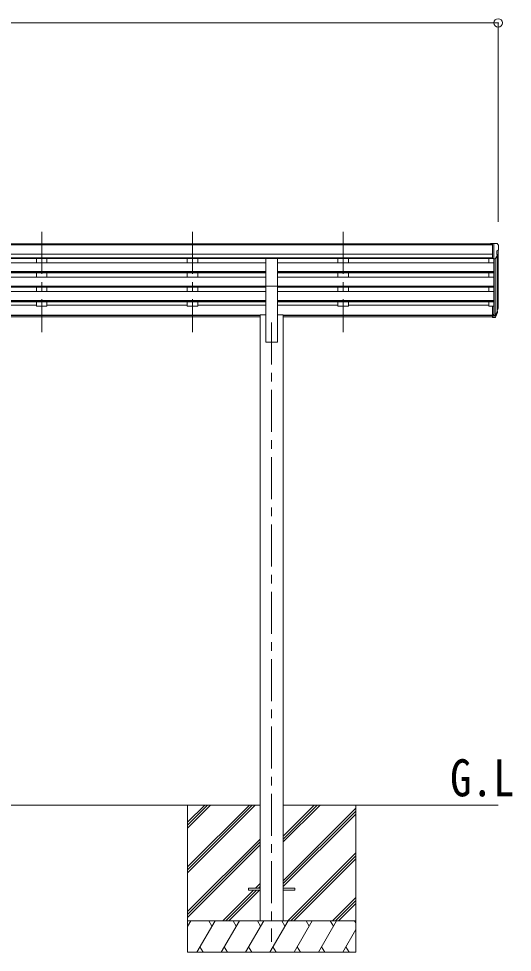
# Model space of a CAD drawing. Units: millimetres at full size, sheet at 1:40; details may follow other scales. Extents: x -11243 to 11243, y -7760 to 7760.
# Drawn here: x 3411 to 5756, y -5160 to -723 of the extents above; entities that cross this region are included whole.
import ezdxf
from ezdxf.enums import TextEntityAlignment as Align

# ---------------------------------------------------------------- set-up
doc = ezdxf.new("R2010")
doc.units = ezdxf.units.MM
doc.header["$LTSCALE"] = 40
doc.header["$PDMODE"] = 32
doc.header["$PDSIZE"] = 40
doc.linetypes.add('CHAIN1', pattern=[8, 5, -1, 1, -1])
for name, color, linetype, lineweight in [('0-0_0', 7, 'Continuous', 9), ('0-1_本体', 5, 'CHAIN1', 9), ('0-3_ELV2', 4, 'Continuous', 9), ('0-6_OTH_LINE', 6, 'Continuous', 9)]:
    doc.layers.add(name, color=color, linetype=linetype, lineweight=lineweight)
doc.layers.add('0-7_SHAPE', color=7, linetype='Continuous')
doc.styles.add('ＭＳ ゴシック', font='')
doc.styles.get('ＭＳ ゴシック').set_extended_font_data('MS Gothic')

msp = doc.modelspace()

# ---------------------------------------------------------------- linework, layer by layer
at = {"layer": '0-0_0'}
for p, q in [((1767.73, -4459.76), (4557.33, -4459.76)), ((4212.53, -4459.76), (4212.53, -5159.76)), ((4212.53, -4753.94), (4506.71, -4459.76)), ((4212.53, -4768.08), (4520.85, -4459.76)), ((4212.53, -4782.22), (4534.99, -4459.76)), ((4212.53, -4570.09), (4322.86, -4459.76)), ((4212.53, -4555.95), (4308.71, -4459.76)), ((4212.53, -4541.81), (4294.57, -4459.76)), ((4667.73, -4459.76), (5688.53, -4459.76)), ((4667.73, -4635.39), (4843.36, -4459.76)), ((4667.73, -4621.25), (4829.21, -4459.76)), ((4667.73, -4607.11), (4815.07, -4459.76)), ((4667.73, -4819.24), (5012.53, -4474.44)), ((5012.53, -4459.76), (5012.53, -5159.76)), ((4667.73, -4833.38), (5012.53, -4488.58)), ((4667.73, -4847.52), (5012.53, -4502.73)), ((4212.53, -4966.07), (4557.33, -4621.27)), ((4212.53, -4980.21), (4557.33, -4635.42)), ((4212.53, -4994.36), (4557.33, -4649.56)), ((4689.33, -5009.76), (5012.53, -4686.57)), ((4703.48, -5009.76), (5012.53, -4700.72)), ((4717.62, -5009.76), (5012.53, -4714.86)), ((4535.47, -4855.26), (4557.33, -4833.4)), ((4380.97, -5009.76), (4526.47, -4864.26)), ((4395.11, -5009.76), (4540.61, -4864.26)), ((4409.25, -5009.76), (4554.75, -4864.26)), ((4549.61, -4855.26), (4557.33, -4847.55)), ((4901.47, -5009.76), (5012.53, -4898.7)), ((4915.61, -5009.76), (5012.53, -4912.85)), ((4929.75, -5009.76), (5012.53, -4926.99)), ((5012.53, -5009.76), (4212.53, -5009.76)), ((4212.53, -5037.27), (4228.4, -5009.76)), ((4257.27, -5159.76), (4343.87, -5009.76)), ((4328.87, -5035.74), (4313.87, -5009.76)), ((4372.74, -5159.76), (4459.35, -5009.76)), ((4444.34, -5035.74), (4429.34, -5009.76)), ((4488.21, -5159.76), (4574.81, -5009.76)), ((4559.81, -5035.74), (4544.81, -5009.76)), ((4603.68, -5159.76), (4690.28, -5009.76)), ((4675.28, -5035.74), (4660.28, -5009.76)), ((4719.15, -5159.76), (4805.76, -5009.76)), ((4790.75, -5035.74), (4775.75, -5009.76)), ((4834.62, -5159.76), (4921.23, -5009.76)), ((4891.22, -5009.76), (4906.23, -5035.74)), ((5006.69, -5009.76), (5012.53, -5019.86)), ((4950.09, -5159.76), (5012.53, -5051.62)), ((4272.27, -5133.78), (4287.27, -5159.76)), ((4387.74, -5133.78), (4402.74, -5159.76)), ((4503.21, -5133.78), (4518.21, -5159.76)), ((4618.68, -5133.78), (4633.68, -5159.76)), ((4734.15, -5133.78), (4749.15, -5159.76)), ((4849.62, -5133.78), (4864.62, -5159.76)), ((4965.09, -5133.78), (4980.09, -5159.76)), ((4212.53, -5159.76), (5012.53, -5159.76))]:
    msp.add_line(p, q, dxfattribs=at)
at = {"layer": '0-1_本体'}
for p, q in [((3520.53, -1735.36), (3520.53, -2212.88)), ((3520.53, -1735.36), (3520.53, -2212.88)), ((4236.53, -1735.36), (4236.53, -2212.88)), ((4236.53, -1735.36), (4236.53, -2212.88)), ((4952.53, -1735.36), (4952.53, -2212.88)), ((4952.53, -1735.36), (4952.53, -2212.88)), ((4612.53, -2166.2), (4612.53, -5109.76))]:
    msp.add_line(p, q, dxfattribs=at)
at = {"layer": '0-3_ELV2'}
for p, q in [((5662.03, -1792.71), (663.03, -1792.71)), ((5662.03, -1797.93), (663.03, -1797.93)), ((5662.03, -1791.11), (5652.03, -1791.19)), ((5652.03, -1792.71), (5652.03, -1791.19)), ((5662.03, -1863.09), (5662.03, -1791.11)), ((5680.53, -1791.11), (5662.03, -1791.11)), ((5668.53, -1864.09), (5668.53, -1791.11)), ((5680.53, -1791.11), (5682.86, -1791.25)), ((5683.62, -1791.67), (5687.68, -1797.48)), ((5690.53, -1800.48), (5690.53, -1801.11)), ((5662.03, -1841.46), (663.03, -1841.46)), ((5662.03, -1859.31), (663.03, -1859.31)), ((4585.03, -1862.56), (1740.03, -1862.56)), ((3495.53, -1862.56), (3495.53, -1883.01)), ((3545.53, -1862.56), (3545.53, -1883.01)), ((4211.53, -1862.56), (4211.53, -1883.01)), ((4261.53, -1862.56), (4261.53, -1883.01)), ((4585.03, -1993.53), (4585.03, -1861.74)), ((4585.03, -1861.74), (4640.03, -1861.74)), ((4640.03, -1993.53), (4640.03, -1861.74)), ((5662.03, -1862.66), (4640.03, -1862.66)), ((4927.53, -1862.56), (4927.53, -1883.01)), ((4977.53, -1862.56), (4977.53, -1883.01)), ((5643.53, -1862.56), (5643.53, -1883.01)), ((5662.03, -1863.09), (5668.53, -1863.09)), ((5676.15, -1862.28), (5685.15, -1846.68)), ((5682.53, -1825.62), (5682.53, -1841.89)), ((5687.99, -1822.29), (5682.68, -1825.36)), ((5683.55, -1849.45), (5683.55, -2114.83)), ((5688.53, -1821.68), (5688.53, -2088.12)), ((4585.03, -1883.01), (1740.03, -1883.01)), ((4640.03, -1883.01), (5668.53, -1883.01)), ((5668.53, -1864.09), (5673.73, -1863.77)), ((5668.53, -1864.09), (5668.53, -2088.49)), ((5674.52, -1863.61), (5674.53, -2133.26)), ((4585.03, -1924.89), (1740.03, -1924.89)), ((4585.03, -1926.38), (1740.03, -1926.38)), ((4585.03, -1930.7), (1740.03, -1930.7)), ((4585.03, -1951.5), (1740.03, -1951.5)), ((3495.53, -1930.7), (3495.53, -1951.5)), ((3545.53, -1930.7), (3545.53, -1951.5)), ((4211.53, -1930.7), (4211.53, -1951.5)), ((4261.53, -1930.7), (4261.53, -1951.5)), ((4640.03, -1924.89), (5668.53, -1924.89)), ((4640.03, -1926.38), (5668.53, -1926.38)), ((4640.03, -1930.7), (5668.53, -1930.7)), ((4640.03, -1951.5), (5668.53, -1951.5)), ((4927.53, -1930.7), (4927.53, -1951.5)), ((4977.53, -1930.7), (4977.53, -1951.5)), ((5643.53, -1930.7), (5643.53, -1951.5)), ((4585.03, -1993.38), (1740.03, -1993.38)), ((4585.03, -1994.88), (1740.03, -1994.88)), ((4585.03, -1993.53), (4585.03, -2259.76)), ((4585.03, -1993.53), (4640.03, -1993.53)), ((4640.03, -1993.38), (5668.53, -1993.38)), ((4640.03, -1993.53), (4640.03, -2259.76)), ((4640.03, -1994.88), (5668.53, -1994.88)), ((4585.03, -1999.19), (1740.03, -1999.19)), ((4585.03, -2019.99), (1740.03, -2019.99)), ((3495.53, -1999.19), (3495.53, -2019.99)), ((3545.53, -1999.19), (3545.53, -2019.99)), ((4211.53, -1999.19), (4211.53, -2019.99)), ((4261.53, -1999.19), (4261.53, -2019.99)), ((4640.03, -1999.19), (5668.53, -1999.19)), ((4640.03, -2019.99), (5668.53, -2019.99)), ((4927.53, -1999.19), (4927.53, -2019.99)), ((4977.53, -1999.19), (4977.53, -2019.99)), ((5643.53, -2019.99), (5643.53, -1999.19)), ((4585.03, -2061.87), (1740.03, -2061.87)), ((4585.03, -2063.37), (1740.03, -2063.37)), ((4585.03, -2067.68), (1740.03, -2067.68)), ((3495.53, -2084.18), (2829.53, -2084.18)), ((3495.53, -2067.68), (3495.53, -2089.12)), ((3545.53, -2067.68), (3545.53, -2089.12)), ((4211.53, -2084.18), (3545.53, -2084.18)), ((4211.53, -2067.68), (4211.53, -2089.12)), ((4261.53, -2067.68), (4261.53, -2089.12)), ((4585.03, -2084.18), (4261.53, -2084.18)), ((4640.03, -2061.87), (5668.53, -2061.87)), ((4640.03, -2063.37), (5668.53, -2063.37)), ((4640.03, -2067.68), (5668.53, -2067.68)), ((4640.03, -2084.18), (4927.53, -2084.18)), ((4927.53, -2067.68), (4927.53, -2089.12)), ((4977.53, -2067.68), (4977.53, -2089.12)), ((5643.53, -2084.18), (4977.53, -2084.18)), ((5643.53, -2067.68), (5643.53, -2089.12)), ((3545.53, -2089.12), (3495.53, -2089.12)), ((4261.53, -2089.12), (4211.53, -2089.12)), ((4977.53, -2089.12), (4927.53, -2089.12)), ((5643.53, -2089.12), (5662.03, -2089.12)), ((5662.03, -2088.49), (5662.03, -2142.52)), ((5662.03, -2088.49), (5668.53, -2088.49)), ((5662.03, -2128.62), (5668.53, -2128.62)), ((5668.53, -2088.49), (5668.53, -2143.26)), ((5674.96, -2132.84), (5682.72, -2117.43)), ((5684.16, -2117.79), (5675.97, -2133.97)), ((5684.78, -2118.36), (5675.97, -2141.9)), ((5686.83, -2101.3), (5683.55, -2108.36)), ((5687.43, -2102.68), (5683.55, -2110.62)), ((5685.12, -2113.95), (5684.78, -2118.36)), ((4557.33, -2131.19), (1767.73, -2131.19)), ((4557.33, -2132.59), (1767.73, -2132.59)), ((4557.33, -2140.28), (1767.73, -2140.28)), ((4557.33, -2130.76), (4557.33, -5009.76)), ((4557.33, -2130.76), (4585.03, -2130.76)), ((4667.73, -2130.76), (4640.03, -2130.76)), ((4667.73, -2130.76), (4667.73, -5009.76)), ((4667.73, -2131.19), (5662.03, -2131.19)), ((4667.73, -2132.59), (5662.03, -2132.59)), ((5662.03, -2140.28), (4667.73, -2140.28)), ((5662.03, -2133.5), (5668.53, -2133.5)), ((5662.03, -2142.52), (5668.53, -2142.52)), ((5668.53, -2133.52), (5673.66, -2133.52)), ((5668.53, -2135.32), (5673.37, -2135.32)), ((5668.53, -2143.26), (5673.37, -2143.26)), ((4585.03, -2259.76), (4640.03, -2259.76)), ((4502.53, -4855.26), (4557.33, -4855.26)), ((4667.73, -4855.26), (4722.53, -4855.26)), ((4667.73, -4864.26), (4722.53, -4864.26)), ((4722.53, -4855.26), (4722.53, -4864.26))]:
    msp.add_line(p, q, dxfattribs=at)
msp.add_lwpolyline([(4502.53, -4855.26), (4502.53, -4864.26), (4557.33, -4864.26)], dxfattribs=at)
for centre, radius, start, end in [((5682.8, -1792.25), 1, 35, 86.5), ((5687.53, -1800.48), 3, 0, 87), ((5683.62, -1817.92), 6.18, 315.00103, 354.2965), ((5488.53, -1801.11), 202, 355.05096, 0), ((5673.55, -1860.78), 3, 273.5, 330), ((5682.83, -1825.62), 0.3, 120, 180), ((5682.83, -1841.89), 0.3, 180, 265.2833), ((5682.55, -1845.18), 3, 330, 85.2833), ((5657.94, -2091.8), 30.41, 341.80266, 352.8448), ((5659.34, -2093.56), 29.53, 342.01856, 353.49194)]:
    msp.add_arc(centre, radius, start, end, dxfattribs=at)
for centre, major_axis, ratio, start_param, end_param in [((5598.61, -2093.89), (88.05, 0), 0.90356, 5.9828017, 6.0168888), ((5683.81, -2113.95), (-1.3, 0), 0.90356, 2.9359903, 4.9130961), ((5597.89, -2097.76), (89.07, 0), 0.90356, 6.0316505, 6.077583), ((5600.66, -2087.32), (-87.93, 4.42), 0.541684, 3.060334, 3.2172517), ((5599.87, -2093.99), (89.06, 1.43), 0.57596, 6.1985533, 6.3701348), ((5673.37, -2132.61), (3, 0), 0.90356, 4.712389, 5.7595865), ((5673.37, -2140.55), (-3, 0), 0.90356, 1.5707963, 2.6179939), ((5673.66, -2132.16), (1.5, 0), 0.90356, 4.712389, 5.7595865)]:
    msp.add_ellipse(centre, major_axis=major_axis, ratio=ratio, start_param=start_param, end_param=end_param, dxfattribs=at)
at = {"layer": '0-6_OTH_LINE'}
for p, q in [((636.53, -742.71), (5688.53, -742.71)), ((5688.53, -742.71), (5688.53, -1688.12))]:
    msp.add_line(p, q, dxfattribs=at)
msp.add_point((5688.53, -742.71), dxfattribs=at)

# ---------------------------------------------------------------- texts
at = {"layer": '0-7_SHAPE', "style": 'ＭＳ ゴシック', "width": 0.85}
msp.add_text('G.L', height=176, dxfattribs=at).set_placement((5460, -4471.06), align=Align.BOTTOM_LEFT)

doc.saveas('drawing.dxf')
